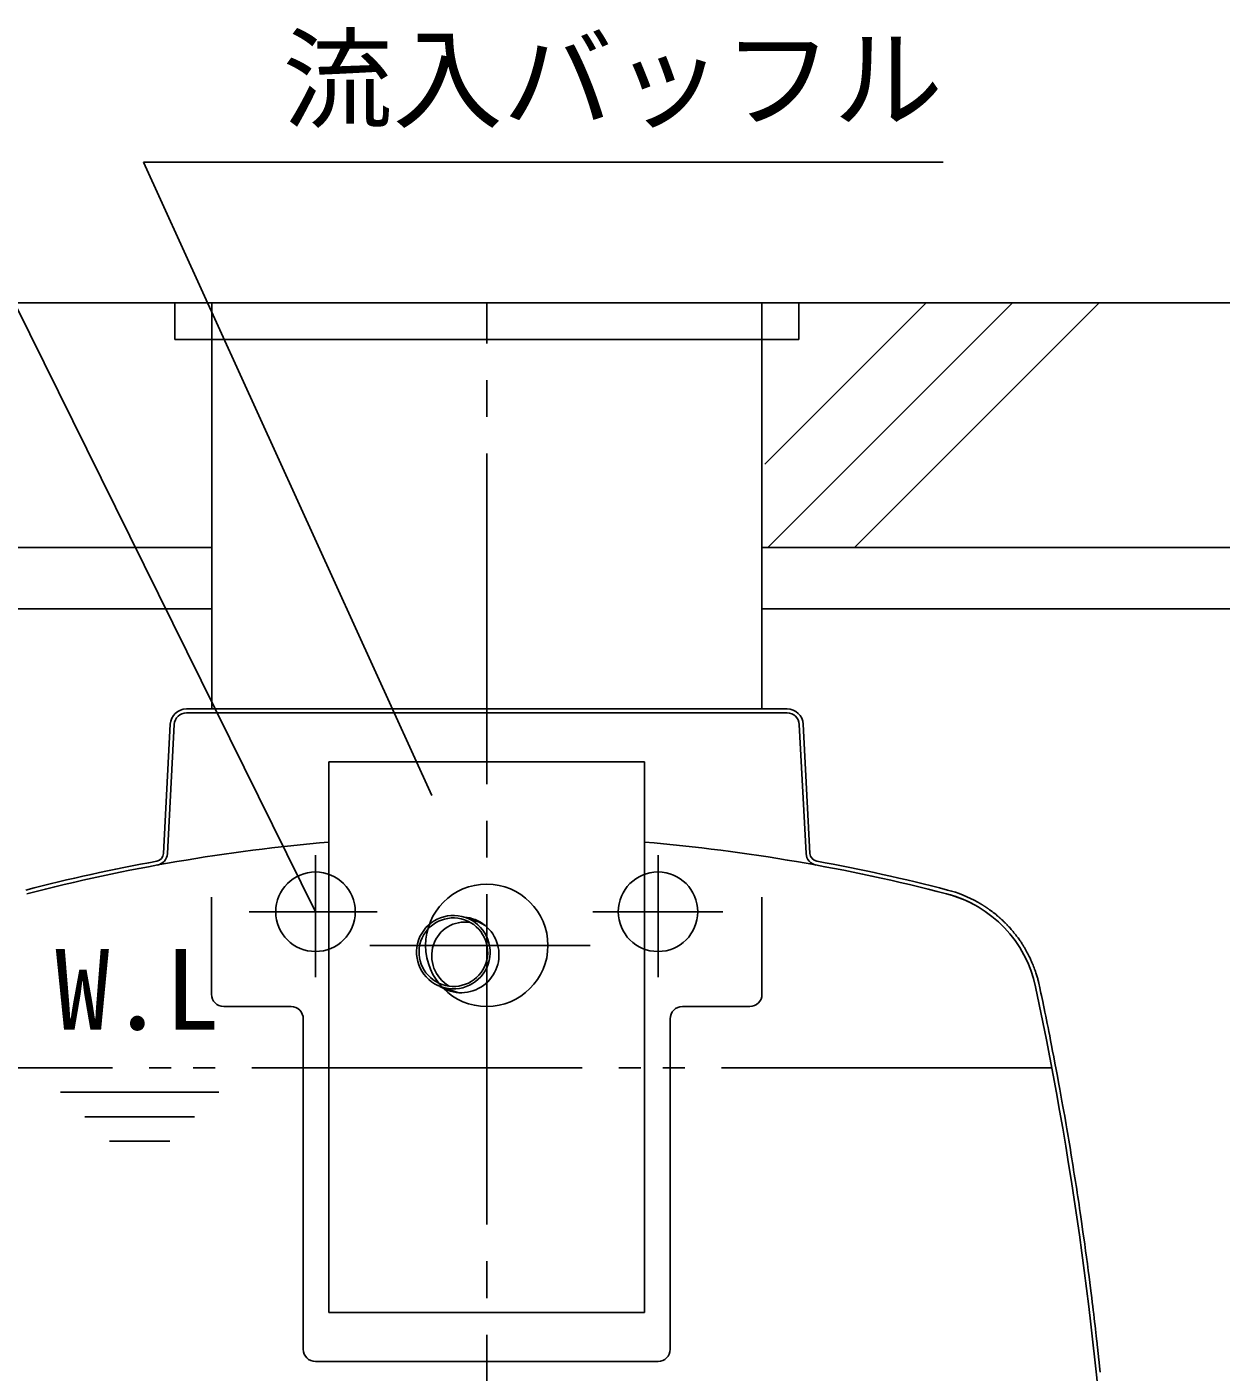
# Model space of a CAD drawing. Units: millimetres, scale not verified. Extents: x -8910 to 8910, y -6308 to 6308.
# Drawn here: x -7 to 969, y -2559 to -1460 of the extents above; entities that cross this region are included whole.
import ezdxf
from ezdxf.enums import TextEntityAlignment as Align

# ---------------------------------------------------------------- set-up
doc = ezdxf.new("R2010")
doc.units = ezdxf.units.MM
doc.header["$LTSCALE"] = 30
doc.linetypes.add('CHAIN2', pattern=[12, 9, -1, 1, -1])
doc.linetypes.add('DOUBLE_CHAIN2', pattern=[12.8, 9, -1, 0.6, -0.6, 0.6, -1])
doc.layers.add('0-3_空気管', color=3, linetype='Continuous', lineweight=25)
doc.layers.add('0-4_機器', color=2, linetype='Continuous', lineweight=25)
doc.styles.add('ＭＳ ゴシック', font='')
doc.styles.get('ＭＳ ゴシック').set_extended_font_data('MS Gothic')

msp = doc.modelspace()

# ---------------------------------------------------------------- linework, layer by layer
at = {"layer": '0-3_空気管'}
for p, q in [((324.23, -2088.24), (88.55, -1570.64)), ((742.14, -1570.64), (88.55, -1570.64)), ((114.06, -1685.69), (114.06, -1715.69)), ((144.19, -2017.49), (144.19, -1685.69)), ((593.92, -1685.69), (593.92, -2017.49)), ((114.06, -1715.69), (624.06, -1715.69)), ((614.57, -2017.49), (123.55, -2017.49)), ((614.57, -2020.69), (123.55, -2020.69)), ((110.36, -2030), (104.83, -2135.56)), ((113.56, -2030.16), (108.03, -2135.73)), ((624.55, -2030.16), (630.09, -2135.73)), ((627.75, -2030), (633.28, -2135.56)), ((240.06, -2060.69), (498.06, -2060.69)), ((240.06, -2060.69), (240.06, -2510.69)), ((498.06, -2510.69), (498.06, -2060.69)), ((144.06, -2250.69), (144.06, -2171.21)), ((594.06, -2171.21), (594.06, -2250.69)), ((351.59, -2187.9), (361.26, -2191.24)), ((331.96, -2244.59), (342.98, -2248.41)), ((209.06, -2260.69), (154.06, -2260.69)), ((584.06, -2260.69), (529.05, -2260.69)), ((219.06, -2540.69), (219.06, -2270.69)), ((519.06, -2270.69), (519.06, -2540.69)), ((150.12, -2330.69), (20.61, -2330.69)), ((130.11, -2350.69), (40.61, -2350.69)), ((110.11, -2370.69), (60.61, -2370.69)), ((240.06, -2510.69), (498.06, -2510.69)), ((229.06, -2550.69), (509.06, -2550.69))]:
    msp.add_line(p, q, dxfattribs=at)
at = {"layer": '0-3_空気管', "linetype": 'CHAIN2'}
for p, q in [((369.06, -3518.84), (369.06, -1685.69)), ((229.06, -2236.72), (229.06, -2136.89)), ((509.06, -2236.72), (509.06, -2136.89)), ((174.8, -2183.19), (279.59, -2183.19)), ((455.89, -2183.19), (562.09, -2183.19)), ((273.45, -2210.69), (453.61, -2210.69))]:
    msp.add_line(p, q, dxfattribs=at)
at = {"layer": '0-3_空気管', "linetype": 'DOUBLE_CHAIN2'}
msp.add_line((831.01, -2310.69), (-92.89, -2310.69), dxfattribs=at)
at = {"layer": '0-3_空気管'}
for points in [[(229.06, -2183.19), (-74.81, -1569.39), (-386.24, -1569.39)], [(114.06, -1685.69), (624.06, -1685.69), (624.06, -1715.69)], [(772.58, -2176.61), (772.47, -2176.55), (772.38, -2176.49), (772.29, -2176.44), (772.21, -2176.39), (772.14, -2176.35), (771.88, -2176.2), (771.8, -2176.16), (771.73, -2176.11), (771.64, -2176.06), (771.47, -2175.96), (771.38, -2175.91), (771.3, -2175.86), (771.21, -2175.82), (771.14, -2175.77), (771.07, -2175.73), (771.01, -2175.7), (770.95, -2175.67), (770.9, -2175.64), (770.85, -2175.61), (770.81, -2175.59), (770.77, -2175.56), (770.74, -2175.54), (770.7, -2175.52), (770.67, -2175.5), (770.64, -2175.49), (770.61, -2175.47), (770.58, -2175.46), (770.56, -2175.44), (770.53, -2175.43), (770.52, -2175.42), (770.5, -2175.41), (770.47, -2175.4), (770.46, -2175.39), (770.46, -2175.39), (770.46, -2175.39), (770.45, -2175.38), (770.45, -2175.38), (770.45, -2175.38)], [(777.23, -2179.54), (777.09, -2179.45), (776.96, -2179.36), (776.84, -2179.28), (776.73, -2179.21), (776.62, -2179.14), (776.53, -2179.08), (776.44, -2179.02), (776.35, -2178.96), (776.27, -2178.91), (776.19, -2178.85), (776.11, -2178.8), (776.03, -2178.75), (775.95, -2178.69), (775.86, -2178.64), (775.77, -2178.58), (775.66, -2178.52), (775.55, -2178.44), (775.43, -2178.37), (775.3, -2178.28), (775.15, -2178.19), (775, -2178.09), (774.85, -2178), (774.69, -2177.9), (774.53, -2177.8), (774.38, -2177.7), (774.24, -2177.62), (774.11, -2177.53), (773.98, -2177.46), (773.86, -2177.38), (773.75, -2177.31), (773.64, -2177.25), (773.53, -2177.18), (773.41, -2177.11), (773.3, -2177.04), (773.18, -2176.97), (773.06, -2176.9), (772.81, -2176.75), (772.69, -2176.68), (772.58, -2176.61)], [(789.02, -2188.71), (788.59, -2188.33), (788.41, -2188.16), (788.2, -2187.97), (787.95, -2187.75), (787.68, -2187.51), (787.39, -2187.25), (787.08, -2186.98), (786.76, -2186.71), (786.44, -2186.43), (786.11, -2186.15), (785.78, -2185.87), (785.44, -2185.59), (785.1, -2185.31), (784.74, -2185.02), (784.36, -2184.73), (783.97, -2184.42), (783.56, -2184.1), (783.13, -2183.78), (782.69, -2183.44), (782.24, -2183.1), (781.79, -2182.77), (781.35, -2182.44), (780.92, -2182.13), (780.52, -2181.84), (780.16, -2181.57), (779.82, -2181.33), (779.53, -2181.12), (779.27, -2180.93), (779.03, -2180.76), (778.81, -2180.61), (778.61, -2180.47), (778.42, -2180.34), (778.24, -2180.22), (778.06, -2180.09), (777.88, -2179.98), (777.71, -2179.86), (777.55, -2179.75), (777.39, -2179.64), (777.23, -2179.54)], [(790.28, -2189.85), (789.95, -2189.55), (789.02, -2188.71)], [(809.49, -2214.1), (809.18, -2213.56), (808.86, -2213.02), (808.54, -2212.46), (808.21, -2211.9), (807.88, -2211.33), (807.54, -2210.76), (807.19, -2210.18), (806.84, -2209.61), (806.48, -2209.03), (806.11, -2208.46), (805.74, -2207.89), (805.34, -2207.3), (804.92, -2206.69), (804.46, -2206.05), (803.97, -2205.37), (803.43, -2204.65), (802.84, -2203.88), (802.2, -2203.05), (801.51, -2202.18), (800.79, -2201.27), (800.05, -2200.36), (799.31, -2199.45), (798.58, -2198.56), (797.86, -2197.71), (797.19, -2196.91), (796.55, -2196.18), (795.96, -2195.5), (795.41, -2194.89), (794.88, -2194.32), (794.38, -2193.78), (793.89, -2193.28), (793.41, -2192.8), (792.93, -2192.33), (792.45, -2191.87), (791.98, -2191.41), (791.51, -2190.98), (791.07, -2190.57), (790.66, -2190.19), (790.28, -2189.85)], [(820.88, -2243.94), (820.66, -2242.92), (820.57, -2242.49), (820.46, -2241.98), (820.33, -2241.4), (820.19, -2240.76), (820.03, -2240.07), (819.86, -2239.35), (819.68, -2238.61), (819.49, -2237.85), (819.29, -2237.1), (819.07, -2236.33), (818.84, -2235.56), (818.59, -2234.76), (818.32, -2233.93), (818.03, -2233.06), (817.71, -2232.14), (817.35, -2231.17), (816.96, -2230.14), (816.54, -2229.07), (816.11, -2227.97), (815.66, -2226.87), (815.21, -2225.78), (814.77, -2224.73), (814.35, -2223.73), (813.95, -2222.8), (813.58, -2221.95), (813.23, -2221.19), (812.91, -2220.5), (812.61, -2219.86), (812.33, -2219.28), (812.05, -2218.73), (811.78, -2218.2), (811.24, -2217.18), (810.96, -2216.68), (810.67, -2216.17), (810.39, -2215.66), (810.09, -2215.14), (809.79, -2214.62), (809.49, -2214.1)], [(822.54, -2251.77), (822.1, -2249.72), (820.88, -2243.94)], [(849.34, -2397.55), (848.85, -2394.47), (848.35, -2391.38), (847.86, -2388.3), (847.36, -2385.21), (846.87, -2382.13), (845.86, -2375.96), (845.36, -2372.87), (844.85, -2369.79), (844.34, -2366.71), (843.82, -2363.62), (843.29, -2360.48), (842.73, -2357.25), (842.14, -2353.87), (841.52, -2350.3), (840.84, -2346.5), (840.1, -2342.4), (839.3, -2337.97), (838.43, -2333.19), (837.49, -2328.11), (836.52, -2322.85), (835.52, -2317.49), (834.52, -2312.13), (833.53, -2306.86), (832.58, -2301.79), (831.67, -2297.01), (830.82, -2292.59), (830.03, -2288.51), (829.29, -2284.71), (828.59, -2281.16), (827.93, -2277.8), (827.28, -2274.58), (826.65, -2271.47), (826.02, -2268.4), (825.39, -2265.34), (824.76, -2262.34), (824.15, -2259.43), (823.57, -2256.67), (823.03, -2254.1), (822.54, -2251.77)], [(868.44, -2540), (867.98, -2535.86), (867.79, -2534.12), (867.56, -2532.04), (867.3, -2529.67), (867.01, -2527.06), (866.69, -2524.25), (866.36, -2521.3), (866.01, -2518.25), (865.66, -2515.16), (865.29, -2512.05), (864.92, -2508.88), (864.52, -2505.63), (864.11, -2502.23), (863.66, -2498.64), (863.17, -2494.8), (862.64, -2490.68), (862.06, -2486.22), (861.43, -2481.39), (860.75, -2476.28), (860.04, -2470.97), (859.31, -2465.57), (858.58, -2460.16), (857.85, -2454.86), (857.15, -2449.75), (856.48, -2444.93), (855.86, -2440.47), (855.28, -2436.36), (854.73, -2432.53), (854.2, -2428.95), (853.71, -2425.56), (853.22, -2422.31), (852.74, -2419.17), (852.27, -2416.07), (851.79, -2412.98), (851.31, -2409.9), (850.82, -2406.81), (850.33, -2403.72), (849.84, -2400.64), (849.34, -2397.55)], [(869.4, -2548.93), (869.37, -2548.64), (869.34, -2548.37), (869.32, -2548.12), (869.29, -2547.87), (869.26, -2547.63), (869.24, -2547.39), (869.21, -2547.13), (869.18, -2546.86), (869.15, -2546.57), (869.11, -2546.25), (869.08, -2545.91), (869.04, -2545.56), (869, -2545.2), (868.96, -2544.84), (868.93, -2544.48), (868.89, -2544.13), (868.85, -2543.8), (868.82, -2543.49), (868.79, -2543.2), (868.76, -2542.94), (868.73, -2542.68), (868.7, -2542.44), (868.68, -2542.21), (868.65, -2541.98), (868.63, -2541.76), (868.58, -2541.32), (868.56, -2541.11), (868.54, -2540.92), (868.52, -2540.73), (868.5, -2540.56), (868.48, -2540.41), (868.44, -2540)], [(870.1, -2555.49), (870.08, -2555.36), (870.07, -2555.24), (870.06, -2555.13), (870.05, -2555.02), (870.04, -2554.92), (870.03, -2554.83), (870.02, -2554.74), (870.01, -2554.66), (870, -2554.56), (869.99, -2554.47), (869.98, -2554.38), (869.97, -2554.28), (869.96, -2554.18), (869.95, -2554.08), (869.94, -2553.96), (869.92, -2553.85), (869.91, -2553.72), (869.9, -2553.59), (869.88, -2553.46), (869.87, -2553.31), (869.85, -2553.16), (869.84, -2553.01), (869.82, -2552.86), (869.8, -2552.7), (869.79, -2552.54), (869.77, -2552.37), (869.75, -2552.19), (869.73, -2552.01), (869.71, -2551.81), (869.68, -2551.59), (869.66, -2551.35), (869.63, -2551.09), (869.6, -2550.81), (869.57, -2550.51), (869.54, -2550.2), (869.5, -2549.88), (869.47, -2549.56), (869.43, -2549.24), (869.4, -2548.93)], [(870.49, -2559.33), (870.49, -2559.32), (870.49, -2559.31), (870.49, -2559.29), (870.49, -2559.28), (870.49, -2559.26), (870.49, -2559.24), (870.48, -2559.2), (870.48, -2559.17), (870.47, -2559.14), (870.47, -2559.07), (870.46, -2559), (870.46, -2558.96), (870.45, -2558.92), (870.45, -2558.88), (870.44, -2558.83), (870.44, -2558.78), (870.43, -2558.72), (870.42, -2558.65), (870.42, -2558.57), (870.41, -2558.48), (870.4, -2558.38), (870.39, -2558.28), (870.36, -2558.06), (870.35, -2557.94), (870.33, -2557.71), (870.31, -2557.6), (870.31, -2557.5), (870.29, -2557.39), (870.28, -2557.28), (870.27, -2557.16), (870.26, -2557.04), (870.25, -2556.91), (870.23, -2556.78), (870.21, -2556.62), (870.2, -2556.46), (870.14, -2555.96), (870.13, -2555.8), (870.11, -2555.64), (870.1, -2555.49)]]:
    msp.add_lwpolyline(points, dxfattribs=at)
for centre, radius in [((229.06, -2183.19), 32.5), ((509.06, -2183.19), 32.5), ((369.06, -2210.69), 50)]:
    msp.add_circle(centre, radius, dxfattribs=at)
for centre, radius, start, end in [((123.55, -2030.69), 13.2, 90, 177), ((123.55, -2030.69), 10, 90, 177), ((614.57, -2030.69), 13.2, 2.99998, 90), ((614.57, -2030.69), 10, 2.99998, 90), ((369.06, -3620.69), 1500, 94.9335, 104.51398), ((369.06, -3620.69), 1500, 75.48569, 85.06644), ((369.06, -3620.69), 1503.2, 100.33286, 104.51398), ((98.04, -2135.21), 6.8, 280.33899, 357), ((98.04, -2135.21), 10, 280.33899, 357), ((640.07, -2135.21), 10, 183, 259.661), ((640.07, -2135.21), 6.8, 183, 259.661), ((369.06, -3620.69), 1503.2, 75.48598, 79.66042), ((719.93, -2265.37), 100, 60.68999, 75.48599), ((719.93, -2265.37), 100, 11.98799, 75.48599), ((719.93, -2265.37), 103.2, 60.68999, 75.48599), ((348.06, -2218.42), 31, 236.12399, 85.689), ((154.06, -2250.69), 10, 180, 270), ((369.06, -2210.69), 50, 222.97299, 224.491), ((584.06, -2250.69), 10, 270, 0), ((-2116.83, -2867.7), 3000, 2.99998, 11.98755), ((209.06, -2270.69), 10, 0, 90), ((529.05, -2270.69), 10, 90, 180), ((229.06, -2540.69), 10, 180, 270), ((509.06, -2540.69), 10, 270, 0)]:
    msp.add_arc(centre, radius, start, end, dxfattribs=at)
for major_axis in [(-28.43, 9.84), (-26.54, 9.19)]:
    msp.add_ellipse((341.77, -2216.25), major_axis=major_axis, ratio=0.997, dxfattribs=at)
for major_axis, start_param, end_param in [((17.89, -22.22), 2.3257982, 5.0766772), ((-19.17, 23.8), 5.0663404, 5.2837872), ((-19.17, 23.8), 2.1421946, 2.260346)]:
    msp.add_ellipse((352.12, -2219.83), major_axis=major_axis, ratio=0.9743, start_param=start_param, end_param=end_param, dxfattribs=at)
at = {"layer": '0-4_機器'}
for p, q in [((-200.94, -1685.69), (1838.19, -1685.69)), ((596.46, -1817.49), (728.26, -1685.69)), ((598.97, -1885.69), (798.97, -1685.69)), ((669.68, -1885.69), (869.68, -1685.69)), ((-300.94, -1885.69), (144.19, -1885.69)), ((593.92, -1885.69), (1339.06, -1885.69)), ((-300.94, -1935.69), (144.19, -1935.69)), ((593.92, -1935.69), (1339.06, -1935.69))]:
    msp.add_line(p, q, dxfattribs=at)

# ---------------------------------------------------------------- texts
at = {"layer": '0-3_空気管', "color": 4, "style": 'ＭＳ ゴシック'}
for s, p in [('流入バッフル', (202.14, -1555.64)), ('W.L', (16.11, -2299.3))]:
    msp.add_text(s, height=65.98, dxfattribs=at).set_placement(p, align=Align.BOTTOM_LEFT)

doc.saveas('drawing.dxf')
